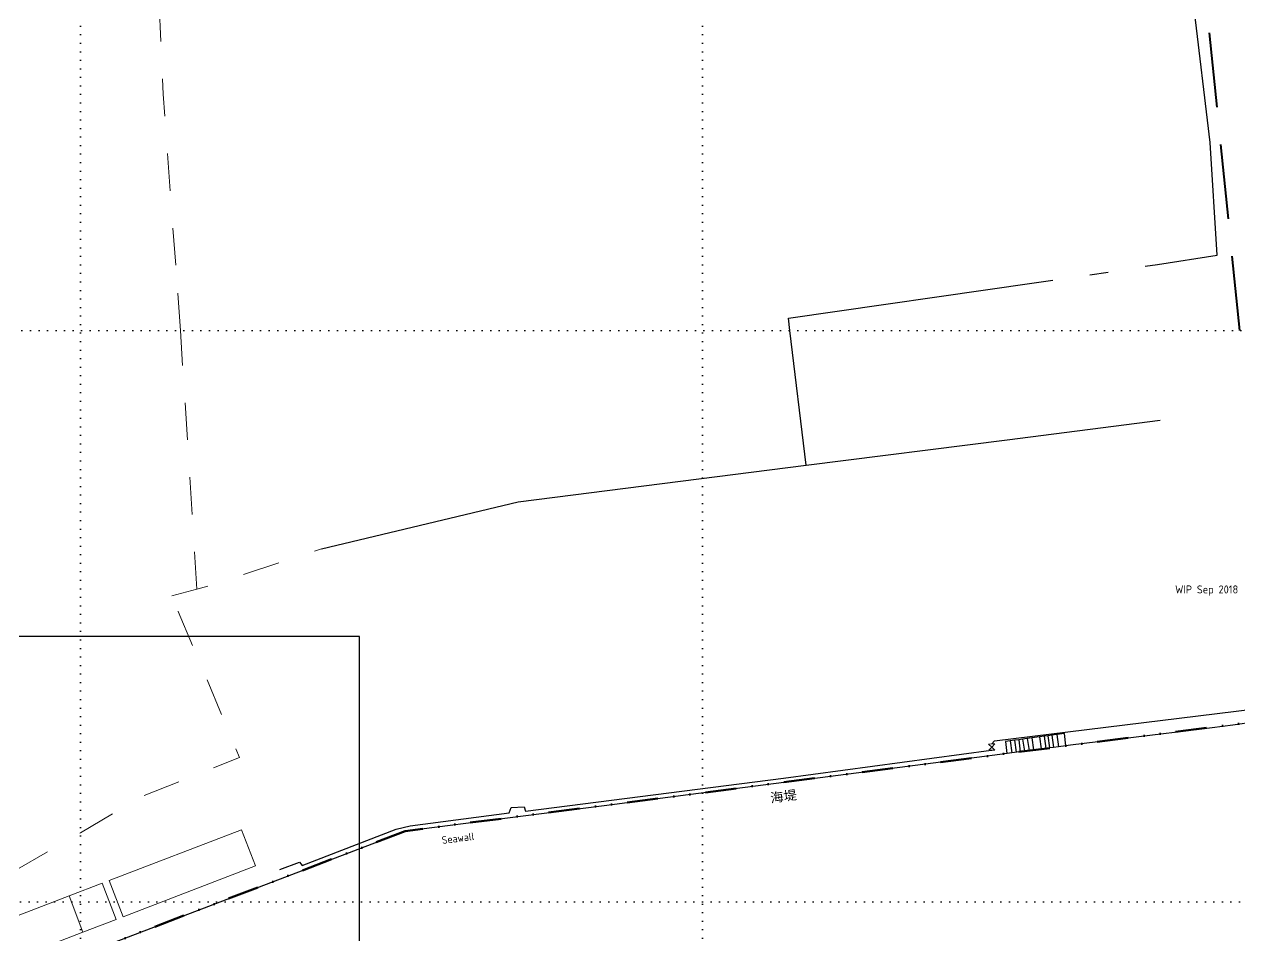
# Model space of a CAD drawing. Header units: millimetres. Extents: x 833122 to 837166, y 817400 to 818701.
# Drawn here: x 834491 to 834686.3, y 817902.7 to 818049.2 of the extents above; entities that cross this region are included whole.
import ezdxf

# ---------------------------------------------------------------- set-up
doc = ezdxf.new("R2010")
doc.units = ezdxf.units.MM
for name, pattern in [('2', [12.011629, 6.005814, -6.005814]), ('3', [18.017443, 12.011629, -6.005814]), ('5', [9.008722, 3.002907, -6.005814]), ('DIVIDE', [1.25, 0.5, -0.25, 0, -0.25, 0, -0.25]), ('DOT', [6.35, 0, -6.35])]:
    doc.linetypes.add(name, pattern=pattern)
for name, color, linetype, lineweight in [('00-TITLEBOX', 7, 'Continuous', 25), ('01-basemap', 8, 'Continuous', 15), ('01-bdy', 7, 'DIVIDE', 50), ('01-feature', 8, 'Continuous', 13), ('01-Grid', 7, 'DOT', 25)]:
    doc.layers.add(name, color=color, linetype=linetype, lineweight=lineweight)
doc.styles.add('HK_ENG_11', font='HK_ENG.ttf')
doc.styles.add('SMO_Hei_W3', font='smo_hei_w3.ttf')
doc.linetypes.add('B1_BDYF', pattern='A,2.5,-0.5,[130,ltypeshp.shx,S=0.5,R=0,X=0,Y=0],-0.5', length=3.5)

msp = doc.modelspace()

# ---------------------------------------------------------------- linework, layer by layer
at = {"layer": '00-TITLEBOX'}
msp.add_lwpolyline([(834383.08, 817827.06), (834544.85, 817827.06), (834544.85, 817950.8), (834383.08, 817950.8)], close=True, dxfattribs=at)
at = {"layer": '01-basemap', "linetype": '3', "lineweight": 40, "flags": 128}
msp.add_lwpolyline([(834686.34, 818000), (834675.3, 818108.48)], dxfattribs=at)
at = {"layer": '01-basemap', "linetype": '2', "lineweight": 20, "flags": 128}
for points in [[(834515.33, 818010.46), (834513.31, 818037.97), (834511.84, 818070.07), (834510.9, 818085.66)], [(834516.08, 818000), (834515.94, 818002.19), (834515.33, 818010.46)], [(834518.73, 817958.41), (834518.68, 817959.25), (834516.08, 818000)], [(834514.7, 817957.31), (834518.73, 817958.41), (834520.98, 817959.03), (834538.76, 817964.88)], [(834510.25, 817925.24), (834525.59, 817931.34), (834515.74, 817954.81), (834514.7, 817957.31)], [(834500, 817919.26), (834510.25, 817925.24)], [(834386.99, 817853.35), (834430.44, 817888.84), (834481.69, 817908.58), (834500, 817919.26)]]:
    msp.add_lwpolyline(points, dxfattribs=at)
at = {"layer": '01-basemap', "linetype": 'B1_BDYF', "lineweight": 30, "flags": 128}
for points in [[(834673.14, 818010.61), (834682.73, 818012.1), (834681.61, 818030.21), (834678.94, 818052.17)], [(834613.8, 818001.95), (834653.31, 818007.63)], [(834614.04, 818000), (834613.8, 818001.95)], [(834616.68, 817978.32), (834616.68, 817978.32), (834614.04, 818000)], [(834538.76, 817964.88), (834570.38, 817972.44), (834616.65, 817978.32), (834616.68, 817978.32), (834648.97, 817982.4), (834673.55, 817985.58)], [(834646.47, 817933.51), (834646.48, 817933.52), (834646.9, 817934.05), (834700.6, 817940.63), (834735.28, 817945.5), (834771.6, 817950.5), (834771.87, 817948.66), (834804.73, 817954.14), (834830.58, 817957.37), (834830.04, 817960.64), (834864.52, 817965.23), (834904.39, 817970.5), (834910.37, 817971.28), (834933.77, 817974.31), (834934.39, 817969.75), (834997.45, 817977.88), (835046.17, 817983.63)], [(834532.08, 817913.35), (834535.22, 817914.54), (834535.66, 817914), (834550.77, 817919.81), (834552.99, 817920.38), (834568.92, 817922.45), (834569.22, 817923.29), (834571.33, 817923.43), (834571.53, 817922.75), (834613, 817928.04), (834646.39, 817932.52), (834646.49, 817932.53)]]:
    msp.add_lwpolyline(points, dxfattribs=at)
at = {"layer": '01-basemap', "linetype": '5', "lineweight": 30, "flags": 128}
msp.add_lwpolyline([(834653.31, 818007.63), (834661.58, 818008.82), (834673.14, 818010.61)], dxfattribs=at)
at = {"layer": '01-basemap', "linetype": 'Continuous', "lineweight": 30, "flags": 128}
for points in [[(834689.26, 817937.15), (834686.38, 817936.72), (834685.24, 817936.57), (834680.26, 817935.92), (834659.15, 817933.32), (834658.41, 817933.22), (834657.19, 817933.07), (834656.43, 817932.97), (834655.76, 817932.89), (834655.16, 817932.81), (834654.42, 817932.72), (834653.97, 817932.66), (834653.2, 817932.56), (834652.47, 817932.46), (834652.47, 817932.46), (834646.96, 817931.72), (834645.3, 817931.5), (834634.15, 817930.05), (834620.54, 817928.27), (834597.67, 817925.33), (834585.85, 817923.81), (834552.34, 817919.51), (834552.07, 817919.4), (834501.39, 817900.04)], [(834658.41, 817933.22), (834658.2, 817935.21), (834656.92, 817935.04), (834656.16, 817934.93), (834655.51, 817934.84), (834654.9, 817934.76), (834654.16, 817934.66), (834652.93, 817934.49), (834652.2, 817934.39), (834651.45, 817934.29), (834650.81, 817934.21), (834650.13, 817934.11), (834649.42, 817934.02), (834648.69, 817933.92), (834648.93, 817931.98)], [(834652.93, 817934.49), (834653.2, 817932.56), (834653.2, 817932.55)], [(834654.16, 817934.66), (834654.42, 817932.72)], [(834654.9, 817934.76), (834655.16, 817932.81)], [(834655.51, 817934.84), (834655.76, 817932.89)], [(834656.16, 817934.93), (834656.43, 817932.97), (834656.43, 817932.96)], [(834656.92, 817935.04), (834657.19, 817933.07)], [(834649.42, 817934.02), (834649.69, 817932.1), (834649.69, 817932.09)], [(834650.13, 817934.11), (834650.38, 817932.18)], [(834650.81, 817934.21), (834651.06, 817932.27)], [(834651.45, 817934.29), (834651.72, 817932.36)], [(834652.2, 817934.39), (834652.47, 817932.46), (834652.47, 817932.46), (834652.47, 817932.46)]]:
    msp.add_lwpolyline(points, dxfattribs=at)
at = {"layer": '01-basemap', "linetype": 'Continuous', "lineweight": 20, "flags": 128}
msp.add_lwpolyline([(834646.99, 817932.53), (834646.48, 817933.02), (834645.97, 817933.51), (834646.48, 817933.52), (834646.97, 817933.53), (834646.48, 817933.02), (834645.99, 817932.51), (834646.39, 817932.52), (834646.99, 817932.53)], dxfattribs=at)
at = {"layer": '01-bdy', "ltscale": 10}
msp.add_lwpolyline([(835046.27, 817983.19), (834552.23, 817919.53), (834424, 817870.53)], dxfattribs=at)
at = {"layer": '01-feature'}
for points in [[(834504.62, 817911.56), (834525.9, 817919.74), (834528.14, 817913.91), (834506.86, 817905.73)], [(834500.42, 817903.25), (834498.18, 817909.09), (834503.5, 817911.13), (834505.74, 817905.3)], [(834500.42, 817903.25), (834484.46, 817897.12), (834482.21, 817902.95), (834498.18, 817909.09)]]:
    msp.add_lwpolyline(points, close=True, dxfattribs=at)
at = {"layer": '01-Grid', "ltscale": 0.2}
for p, q in [((834500, 818701.02), (834500, 817400)), ((834600, 818701.02), (834600, 817400)), ((836188.05, 818000), (833600, 818000)), ((837166, 817908.17), (833122.17, 817908.17))]:
    msp.add_line(p, q, dxfattribs=at)

# ---------------------------------------------------------------- texts
at = {"layer": '01-basemap', "style": 'HK_ENG_11', "width": 1.1}
msp.add_text('WIP Sep 2018', height=1.2859, dxfattribs=at).set_placement((834675.95, 817957.72))
at = {"layer": '01-basemap'}
for s, height, rotation, style, width, p in [('海堤', 1.5, 7.5326, 'SMO_Hei_W3', 1.05, (834610.99, 817924.09)), ('Seawall', 1.215, 7.4652, 'HK_ENG_11', 1.1, (834558.18, 817917.44))]:
    msp.add_text(s, height=height, rotation=rotation, dxfattribs=dict(at, style=style, width=width)).set_placement(p)

doc.saveas('drawing.dxf')
